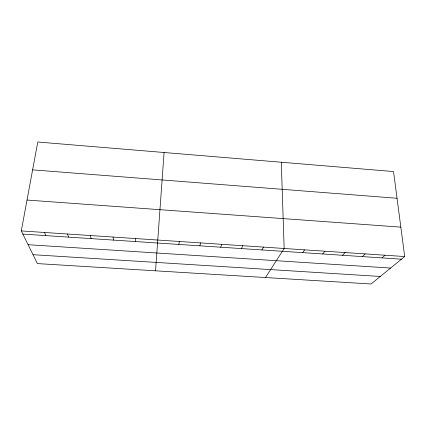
<?xml version="1.0" encoding="UTF-8"?>
<svg xmlns="http://www.w3.org/2000/svg" width="426" height="426" viewBox="0 0 426 426"><rect width="100%" height="100%" fill="white"/><g stroke="black" fill="none" stroke-linecap="round" stroke-linejoin="round"><path stroke-width="0.64" d="M164.085 152.503L155.543 270.814M178.835 244.428L179.33 241.483M21.3 230.919L37.776 142.012L393.533 171.561L404.7 256.543L371.073 283.988L37.403 263.593L21.3 230.919L404.7 256.543M199.858 245.823L200.63 242.905M220.721 247.208L221.754 244.316M241.425 248.576L242.719 245.717M261.969 249.94L263.518 247.107M265.494 277.534L284.158 248.486L281.288 162.237M302.582 252.634L304.633 249.854M322.663 253.96L324.958 251.212M342.584 255.28L345.124 252.559M362.361 256.596L365.135 253.896M381.984 257.895L384.992 255.227M33.02 254.7L380.29 276.469M28.095 244.705L390.589 268.06M22.866 234.092L401.462 259.184M27.019 200.05L400.834 227.133M32.616 169.857L397.043 198.271M44.538 232.474L45.79 235.61M67.58 234.012L68.527 237.117M90.434 235.541L91.079 238.613M113.098 237.053L113.449 240.094M135.575 238.555L135.633 241.569"/></g></svg>
